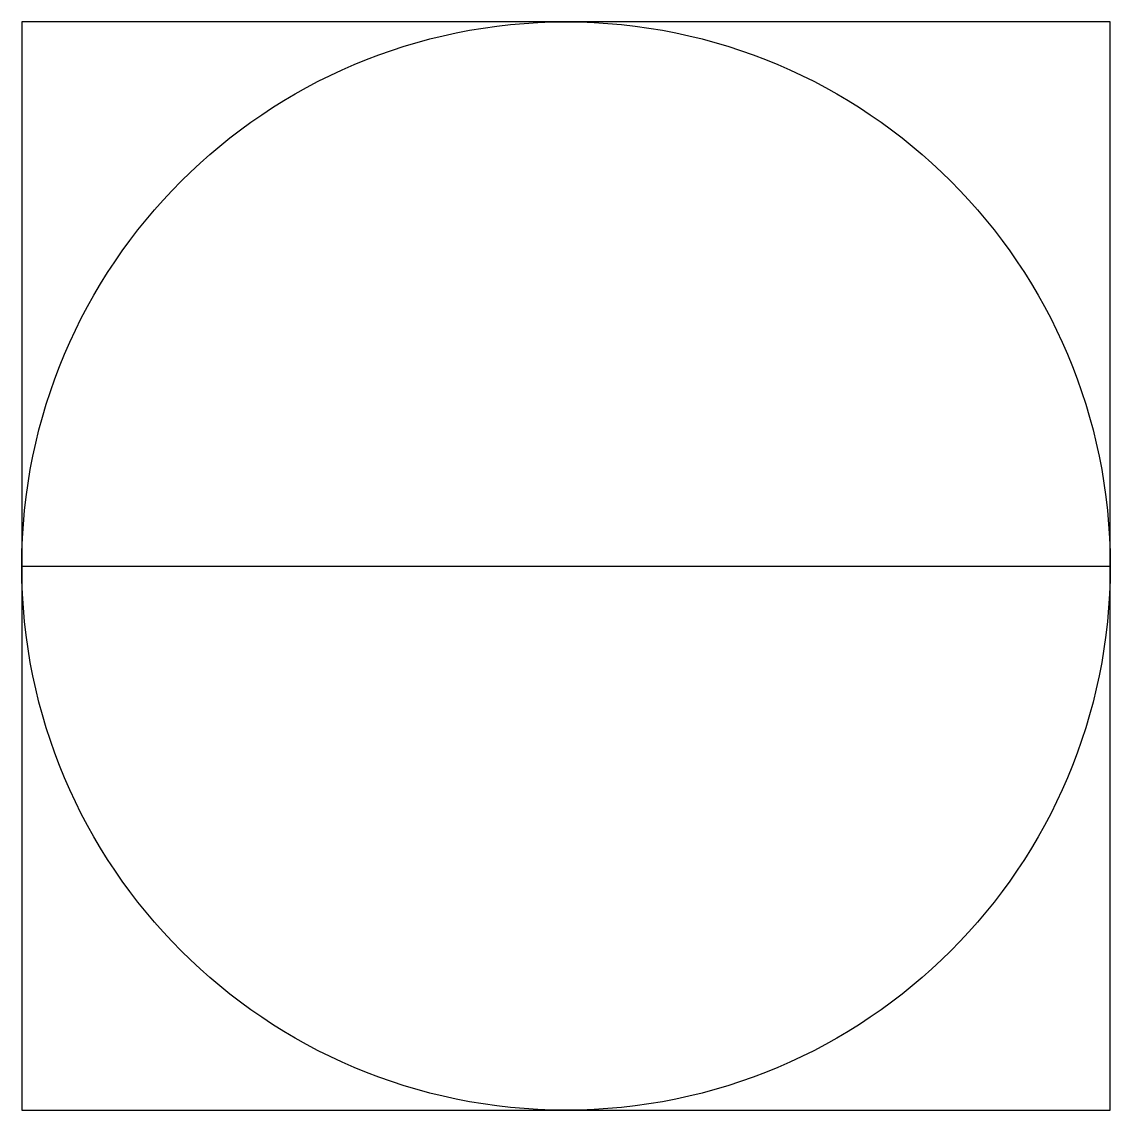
# Model space of a CAD drawing. Header units: millimetres. Extents: x -5 to 5, y -5 to 5.
import ezdxf

# ---------------------------------------------------------------- set-up
doc = ezdxf.new("R2010")
doc.units = ezdxf.units.MM

msp = doc.modelspace()

# ---------------------------------------------------------------- linework, layer by layer
at = {"color": 0, "linetype": 'Continuous', "lineweight": -2}
msp.add_line((-5, 0), (5, 0), dxfattribs=at)
msp.add_lwpolyline([(-5, -5), (5, -5), (5, 5), (-5, 5)], close=True, dxfattribs=at)
msp.add_circle((0, 0), 5, dxfattribs=at)

doc.saveas('drawing.dxf')
